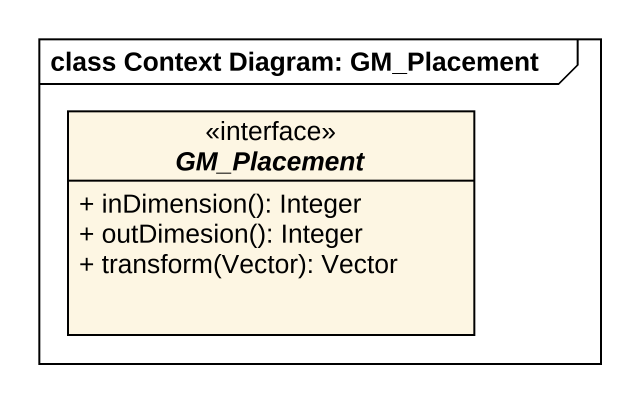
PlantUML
@startuml
mainframe class Context Diagram: GM_Placement
hide circle
hide empty members
skinparam classAttributeIconSize 0
interface GM_Placement <<interface>> {
  + inDimension(): Integer
  + outDimesion(): Integer
  + transform(Vector): Vector
}
@enduml
